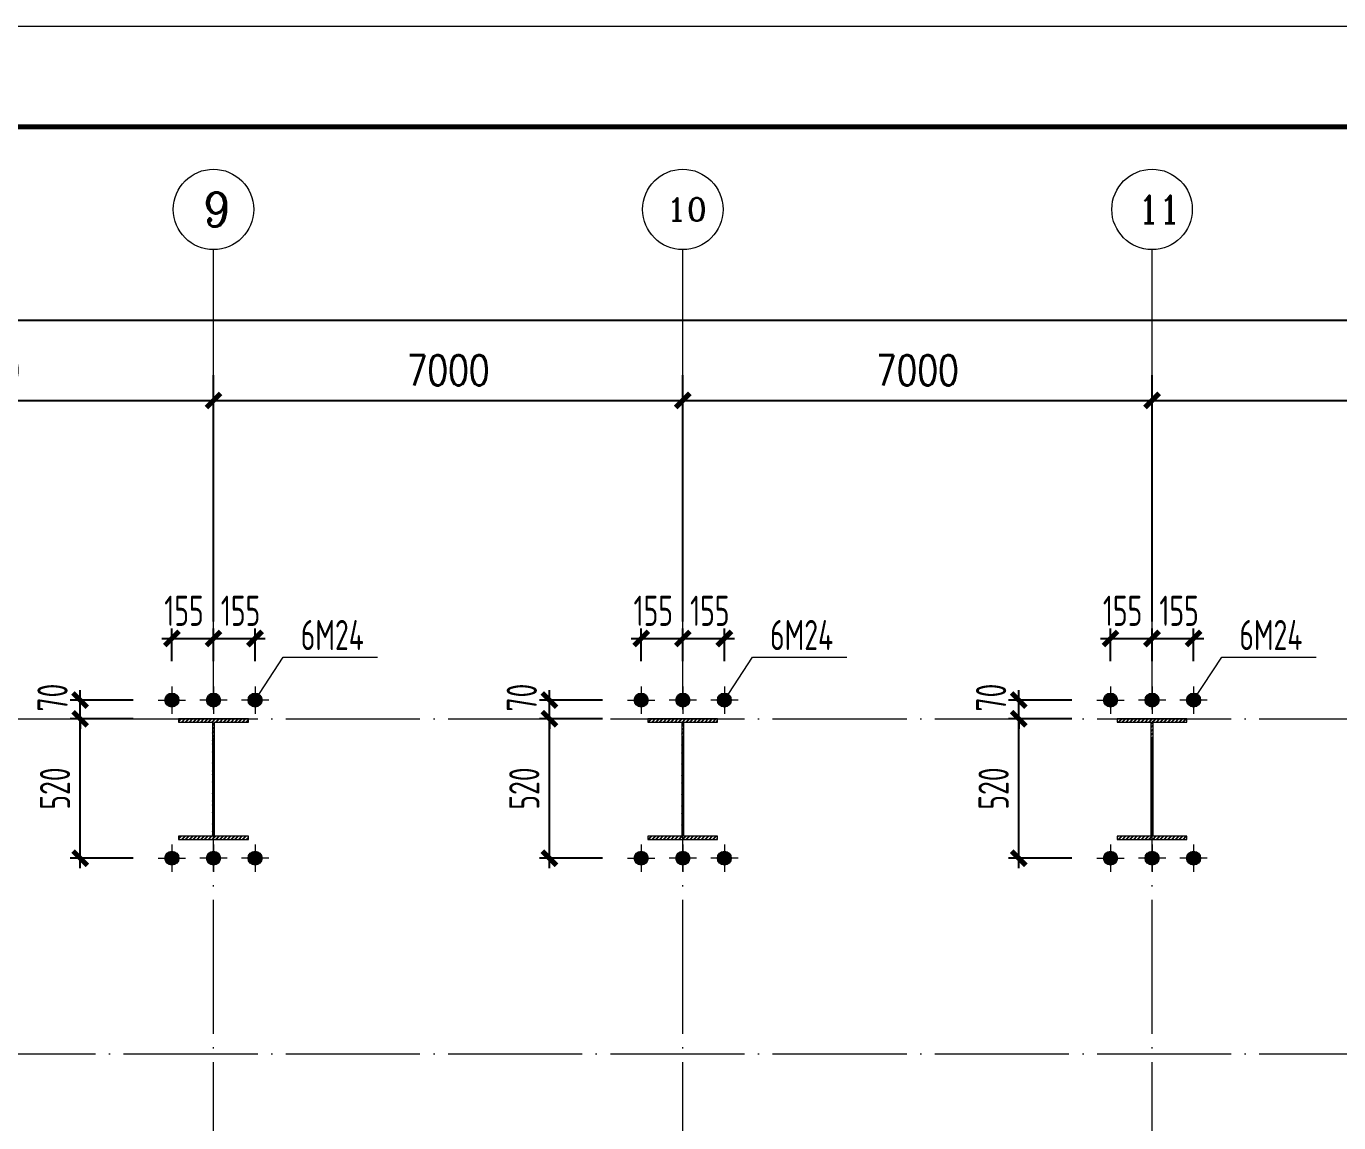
# Model space of a CAD drawing. Header units: millimetres. Extents: x 19781 to 898973, y -947928 to -267362.
# Drawn here: x 358173 to 377751, y -338049 to -321690 of the extents above; entities that cross this region are included whole.
import ezdxf
from ezdxf.enums import TextEntityAlignment as Align

# ---------------------------------------------------------------- set-up
doc = ezdxf.new("R2010")
doc.units = ezdxf.units.MM
doc.header["$LTSCALE"] = 100
doc.linetypes.add('CENTERX2', pattern=[101.599999, 63.5, -12.7, 12.7, -12.7])
doc.linetypes.add('DOTE', pattern=[2.42, 2, -0.2, 0.02, -0.2])
doc.layers.get('0').update_dxf_attribs({"lineweight": 18})
for name, color, linetype, lineweight in [('10', 7, 'Continuous', 18), ('11000', 4, 'Continuous', 18), ('AXIS', 3, 'Continuous', 18), ('AXIS_TEXT', 7, 'Continuous', 18), ('BORDER', 7, 'Continuous', 18), ('DIM', 3, 'Continuous', 18), ('DOTE', 1, 'DOTE', 18), ('数字', 3, 'Continuous', 20), ('轴线', 1, 'CENTERX2', 13), ('钢柱', 4, 'Continuous', 20)]:
    doc.layers.add(name, color=color, linetype=linetype, lineweight=lineweight)
doc.styles.add('_TCH_AXIS', font='complex.shx', dxfattribs={"bigfont": 'gbcbig.shx'})
doc.styles.add('COMPLEX', font='complex.shx', dxfattribs={"bigfont": 'gbcbig.shx'})
doc.styles.add('dim_font', font='simplex.shx', dxfattribs={"width": 0.8, "bigfont": 'gbcbig.shx'})
doc.styles.add('TSSD_REIN', font='tssdeng.shx', dxfattribs={"width": 0.7, "bigfont": 'hztxt.shx'})
doc.dimstyles.new('DIMN150', dxfattribs={"dimscale": 1.5, "dimtxt": 300, "dimasz": 1, "dimexe": 250, "dimexo": 300, "dimgap": 150, "dimtad": 1, "dimdec": 0, "dimzin": 0, "dimdsep": 46, "dimtxsty": 'dim_font', "dimblk": '_CAXARROW', "dimcen": 0.09, "dimdle": 2, "dimclrt": 7, "dimadec": 0, "dimazin": 0, "dimtfac": 1, "dimtdec": 0, "dimtix": 1, "dimtmove": 2, "dimatfit": 3, "dimfxl": 1, "dimtolj": 1, "dimtzin": 0, "dimarcsym": 0})
doc.dimstyles.new('TSSD_100_100', dxfattribs={"dimtxt": 300, "dimasz": 100, "dimexe": 100, "dimexo": 250, "dimgap": 100, "dimtad": 1, "dimdec": 0, "dimzin": 0, "dimdsep": 46, "dimtxsty": 'TSSD_REIN', "dimblk": 'ARCHTICK', "dimcen": 0, "dimdle": 100, "dimclrt": 7, "dimadec": 0, "dimazin": 0, "dimtfac": 1, "dimtdec": 0, "dimtix": 1, "dimtmove": 2, "dimatfit": 3, "dimfxl": 1, "dimtolj": 1, "dimtzin": 0, "dimarcsym": 0})
pattern_1 = [(45, (0, 0), (-28.2842712, 28.2842712), []), (45, (0, 10), (-28.2842712, 28.2842712), [])]

# ---------------------------------------------------------------- blocks, each defined once
blk = doc.blocks.new('_DIMX')
blk.add_line((-150, 0), (150, 0))
blk.add_lwpolyline([(-70, -70, 50, 50, 0), (70, 70, 50, 50, 0)], format="xyseb")
blk = doc.blocks.new('*X211')
at = {"layer": 'AXIS', "color": 0, "lineweight": -2, "transparency": 16777216}
for p, q in [((353966, -330573), (353966, -326898)), ((360966, -330573), (360966, -326898)), ((353968, -327273), (360965, -327273))]:
    blk.add_line(p, q, dxfattribs=at)
at = {"layer": 'AXIS', "color": 0, "lineweight": -2, "transparency": 16777216, "xscale": 1.5, "yscale": 1.5, "zscale": 1.5, "rotation": 180}
blk.add_blockref('_DIMX', (353966, -327273), dxfattribs=at)
at = {"layer": 'AXIS', "color": 0, "lineweight": -2, "transparency": 16777216, "xscale": 1.5, "yscale": 1.5, "zscale": 1.5}
blk.add_blockref('_DIMX', (360966, -327273), dxfattribs=at)
at = {"layer": 'AXIS', "color": 7, "transparency": 16777216, "insert": (357466, -326823), "char_height": 450, "width": 3805.71, "attachment_point": 5, "style": 'dim_font'}
blk.add_mtext('7000', dxfattribs=at)
blk = doc.blocks.new('_CAXARROW')
blk.add_hatch(color=0).paths.add_polyline_path([(0, 0), (-1, 0.125), (-1, -0.125)], flags=0)
blk = doc.blocks.new('*X212')
at = {"layer": 'AXIS', "color": 0, "lineweight": -2, "transparency": 16777216}
for p, q in [((360966, -330573), (360966, -326898)), ((367966, -330573), (367966, -326898)), ((360968, -327273), (367965, -327273))]:
    blk.add_line(p, q, dxfattribs=at)
at = {"layer": 'AXIS', "color": 0, "lineweight": -2, "transparency": 16777216, "xscale": 1.5, "yscale": 1.5, "zscale": 1.5, "rotation": 180}
blk.add_blockref('_DIMX', (360966, -327273), dxfattribs=at)
at = {"layer": 'AXIS', "color": 0, "lineweight": -2, "transparency": 16777216, "xscale": 1.5, "yscale": 1.5, "zscale": 1.5}
blk.add_blockref('_DIMX', (367966, -327273), dxfattribs=at)
at = {"layer": 'AXIS', "color": 7, "transparency": 16777216, "insert": (364466, -326823), "char_height": 450, "width": 3805.71, "attachment_point": 5, "style": 'dim_font'}
blk.add_mtext('7000', dxfattribs=at)
blk = doc.blocks.new('*X213')
at = {"layer": 'AXIS', "color": 0, "lineweight": -2, "transparency": 16777216}
for p, q in [((367966, -330573), (367966, -326898)), ((374966, -330573), (374966, -326898)), ((367968, -327273), (374965, -327273))]:
    blk.add_line(p, q, dxfattribs=at)
at = {"layer": 'AXIS', "color": 0, "lineweight": -2, "transparency": 16777216, "xscale": 1.5, "yscale": 1.5, "zscale": 1.5, "rotation": 180}
blk.add_blockref('_DIMX', (367966, -327273), dxfattribs=at)
at = {"layer": 'AXIS', "color": 0, "lineweight": -2, "transparency": 16777216, "xscale": 1.5, "yscale": 1.5, "zscale": 1.5}
blk.add_blockref('_DIMX', (374966, -327273), dxfattribs=at)
at = {"layer": 'AXIS', "color": 7, "transparency": 16777216, "insert": (371466, -326823), "char_height": 450, "width": 3805.71, "attachment_point": 5, "style": 'dim_font'}
blk.add_mtext('7000', dxfattribs=at)
blk = doc.blocks.new('*X214')
at = {"layer": 'AXIS', "color": 0, "lineweight": -2, "transparency": 16777216}
for p, q in [((374966, -330573), (374966, -326898)), ((381966, -330573), (381966, -326898)), ((374968, -327273), (381965, -327273))]:
    blk.add_line(p, q, dxfattribs=at)
at = {"layer": 'AXIS', "color": 0, "lineweight": -2, "transparency": 16777216, "xscale": 1.5, "yscale": 1.5, "zscale": 1.5, "rotation": 180}
blk.add_blockref('_DIMX', (374966, -327273), dxfattribs=at)
at = {"layer": 'AXIS', "color": 0, "lineweight": -2, "transparency": 16777216, "xscale": 1.5, "yscale": 1.5, "zscale": 1.5}
blk.add_blockref('_DIMX', (381966, -327273), dxfattribs=at)
at = {"layer": 'AXIS', "color": 7, "transparency": 16777216, "insert": (378466, -326823), "char_height": 450, "width": 3805.71, "attachment_point": 5, "style": 'dim_font'}
blk.add_mtext('7000', dxfattribs=at)
blk = doc.blocks.new('_AXISO')
blk.add_circle((0, 0), 0.5)
at = {"layer": 'AXIS_TEXT', "style": 'COMPLEX', "width": 1.04167}
blk.add_attdef('A', (-0.25, -0.28), '', height=0.56, dxfattribs=at)
blk = doc.blocks.new('*X219')
at = {"layer": 'AXIS', "color": 0, "lineweight": -2, "transparency": 16777216}
for p, q in [((304966, -330273), (304966, -325698)), ((402966, -330273), (402966, -325698)), ((304968, -326073), (402965, -326073))]:
    blk.add_line(p, q, dxfattribs=at)
at = {"layer": 'AXIS', "color": 0, "lineweight": -2, "transparency": 16777216, "xscale": 1.5, "yscale": 1.5, "zscale": 1.5, "rotation": 180}
blk.add_blockref('_DIMX', (304966, -326073), dxfattribs=at)
at = {"layer": 'AXIS', "color": 0, "lineweight": -2, "transparency": 16777216, "xscale": 1.5, "yscale": 1.5, "zscale": 1.5}
blk.add_blockref('_DIMX', (402966, -326073), dxfattribs=at)
at = {"layer": 'AXIS', "color": 7, "transparency": 16777216, "insert": (353966, -325623), "char_height": 450, "width": 4834.29, "attachment_point": 5, "style": 'dim_font'}
blk.add_mtext('98000', dxfattribs=at)
blk = doc.blocks.new('_ArchTick_0')
at = {"color": 0, "linetype": 'ByBlock'}
blk.add_lwpolyline([(-0.71, -0.71, 0.5, 0.5, 0), (0.71, 0.71, 0.5, 0.5, 0)], format="xyseb", dxfattribs=at)
blk = doc.blocks.new('*X337')
at = {"layer": 'DIM', "color": 0, "lineweight": -2, "ltscale": 100, "transparency": 16777216}
for p, q in [((360196, -330824), (361116, -330824)), ((360346, -331164), (360346, -330674)), ((360966, -331164), (360966, -330674))]:
    blk.add_line(p, q, dxfattribs=at)
at = {"layer": 'DIM', "color": 0, "lineweight": -2, "ltscale": 100, "transparency": 16777216, "xscale": 150, "yscale": 150, "zscale": 150, "rotation": 180}
blk.add_blockref('_ArchTick_0', (360346, -330824), dxfattribs=at)
at = {"layer": 'DIM', "color": 0, "lineweight": -2, "ltscale": 100, "transparency": 16777216, "xscale": 150, "yscale": 150, "zscale": 150}
blk.add_blockref('_ArchTick_0', (360966, -330824), dxfattribs=at)
at = {"layer": 'DIM', "color": 7, "ltscale": 100, "transparency": 16777216, "insert": (360526, -330411), "char_height": 450, "width": 2295, "attachment_point": 5, "style": 'TSSD_REIN'}
blk.add_mtext('155', dxfattribs=at)
blk = doc.blocks.new('_ARCHTICK')
at = {"color": 0, "linetype": 'ByBlock', "const_width": 0.5}
blk.add_lwpolyline([(-0.5, -0.5), (0.5, 0.5)], dxfattribs=at)
blk = doc.blocks.new('*X338')
at = {"layer": 'DIM', "color": 0, "lineweight": -2, "ltscale": 100, "transparency": 16777216}
for p, q in [((360816, -330824), (361736, -330824)), ((360966, -331164), (360966, -330674)), ((361586, -331164), (361586, -330674))]:
    blk.add_line(p, q, dxfattribs=at)
at = {"layer": 'DIM', "color": 0, "lineweight": -2, "ltscale": 100, "transparency": 16777216, "xscale": 150, "yscale": 150, "zscale": 150, "rotation": 180}
blk.add_blockref('_ArchTick_0', (360966, -330824), dxfattribs=at)
at = {"layer": 'DIM', "color": 0, "lineweight": -2, "ltscale": 100, "transparency": 16777216, "xscale": 150, "yscale": 150, "zscale": 150}
blk.add_blockref('_ArchTick_0', (361586, -330824), dxfattribs=at)
at = {"layer": 'DIM', "color": 7, "ltscale": 100, "transparency": 16777216, "insert": (361369, -330411), "char_height": 450, "width": 2295, "attachment_point": 5, "style": 'TSSD_REIN'}
blk.add_mtext('155', dxfattribs=at)
blk = doc.blocks.new('*X339')
at = {"layer": 'DIM', "color": 0, "lineweight": -2, "ltscale": 100, "transparency": 16777216}
for p, q in [((359767, -332023), (358827, -332023)), ((358977, -334253), (358977, -331873)), ((359767, -334103), (358827, -334103))]:
    blk.add_line(p, q, dxfattribs=at)
at = {"layer": 'DIM', "color": 0, "lineweight": -2, "ltscale": 100, "transparency": 16777216, "xscale": 150, "yscale": 150, "zscale": 150}
for p, rotation in [((358977, -332023), 90), ((358977, -334103), 270)]:
    blk.add_blockref('_ArchTick_0', p, dxfattribs=dict(at, rotation=rotation))
at = {"layer": 'DIM', "color": 7, "ltscale": 100, "transparency": 16777216, "insert": (358602, -333063), "char_height": 450, "width": 2430, "attachment_point": 5, "rotation": 90, "style": 'TSSD_REIN'}
blk.add_mtext('520', dxfattribs=at)
blk = doc.blocks.new('*X340')
at = {"layer": 'DIM', "color": 0, "lineweight": -2, "ltscale": 100, "transparency": 16777216}
for p, q in [((358977, -331743), (358977, -331593)), ((359767, -331743), (358827, -331743)), ((358977, -332023), (358977, -331743)), ((359767, -332023), (358827, -332023)), ((358977, -332023), (358977, -332173))]:
    blk.add_line(p, q, dxfattribs=at)
at = {"layer": 'DIM', "color": 0, "lineweight": -2, "ltscale": 100, "transparency": 16777216, "xscale": 150, "yscale": 150, "zscale": 150}
for p, rotation in [((358977, -331743), 270), ((358977, -332023), 90)]:
    blk.add_blockref('_ArchTick_0', p, dxfattribs=dict(at, rotation=rotation))
at = {"layer": 'DIM', "color": 7, "ltscale": 100, "transparency": 16777216, "insert": (358565, -331707), "char_height": 450, "width": 1530, "attachment_point": 5, "rotation": 90, "style": 'TSSD_REIN'}
blk.add_mtext('70', dxfattribs=at)
blk = doc.blocks.new('*X349')
at = {"layer": 'DIM', "color": 0, "lineweight": -2, "ltscale": 100, "transparency": 16777216}
for p, q in [((367196, -330824), (368116, -330824)), ((367346, -331164), (367346, -330674)), ((367966, -331164), (367966, -330674))]:
    blk.add_line(p, q, dxfattribs=at)
at = {"layer": 'DIM', "color": 0, "lineweight": -2, "ltscale": 100, "transparency": 16777216, "xscale": 150, "yscale": 150, "zscale": 150, "rotation": 180}
blk.add_blockref('_ArchTick_0', (367346, -330824), dxfattribs=at)
at = {"layer": 'DIM', "color": 0, "lineweight": -2, "ltscale": 100, "transparency": 16777216, "xscale": 150, "yscale": 150, "zscale": 150}
blk.add_blockref('_ArchTick_0', (367966, -330824), dxfattribs=at)
at = {"layer": 'DIM', "color": 7, "ltscale": 100, "transparency": 16777216, "insert": (367526, -330411), "char_height": 450, "width": 2295, "attachment_point": 5, "style": 'TSSD_REIN'}
blk.add_mtext('155', dxfattribs=at)
blk = doc.blocks.new('*X350')
at = {"layer": 'DIM', "color": 0, "lineweight": -2, "ltscale": 100, "transparency": 16777216}
for p, q in [((367816, -330824), (368736, -330824)), ((367966, -331164), (367966, -330674)), ((368586, -331164), (368586, -330674))]:
    blk.add_line(p, q, dxfattribs=at)
at = {"layer": 'DIM', "color": 0, "lineweight": -2, "ltscale": 100, "transparency": 16777216, "xscale": 150, "yscale": 150, "zscale": 150, "rotation": 180}
blk.add_blockref('_ArchTick_0', (367966, -330824), dxfattribs=at)
at = {"layer": 'DIM', "color": 0, "lineweight": -2, "ltscale": 100, "transparency": 16777216, "xscale": 150, "yscale": 150, "zscale": 150}
blk.add_blockref('_ArchTick_0', (368586, -330824), dxfattribs=at)
at = {"layer": 'DIM', "color": 7, "ltscale": 100, "transparency": 16777216, "insert": (368369, -330411), "char_height": 450, "width": 2295, "attachment_point": 5, "style": 'TSSD_REIN'}
blk.add_mtext('155', dxfattribs=at)
blk = doc.blocks.new('*X351')
at = {"layer": 'DIM', "color": 0, "lineweight": -2, "ltscale": 100, "transparency": 16777216}
for p, q in [((366767, -332023), (365827, -332023)), ((365977, -334253), (365977, -331873)), ((366767, -334103), (365827, -334103))]:
    blk.add_line(p, q, dxfattribs=at)
at = {"layer": 'DIM', "color": 0, "lineweight": -2, "ltscale": 100, "transparency": 16777216, "xscale": 150, "yscale": 150, "zscale": 150}
for p, rotation in [((365977, -332023), 90), ((365977, -334103), 270)]:
    blk.add_blockref('_ArchTick_0', p, dxfattribs=dict(at, rotation=rotation))
at = {"layer": 'DIM', "color": 7, "ltscale": 100, "transparency": 16777216, "insert": (365602, -333063), "char_height": 450, "width": 2430, "attachment_point": 5, "rotation": 90, "style": 'TSSD_REIN'}
blk.add_mtext('520', dxfattribs=at)
blk = doc.blocks.new('*X352')
at = {"layer": 'DIM', "color": 0, "lineweight": -2, "ltscale": 100, "transparency": 16777216}
for p, q in [((365977, -331743), (365977, -331593)), ((366767, -331743), (365827, -331743)), ((365977, -332023), (365977, -331743)), ((366767, -332023), (365827, -332023)), ((365977, -332023), (365977, -332173))]:
    blk.add_line(p, q, dxfattribs=at)
at = {"layer": 'DIM', "color": 0, "lineweight": -2, "ltscale": 100, "transparency": 16777216, "xscale": 150, "yscale": 150, "zscale": 150}
for p, rotation in [((365977, -331743), 270), ((365977, -332023), 90)]:
    blk.add_blockref('_ArchTick_0', p, dxfattribs=dict(at, rotation=rotation))
at = {"layer": 'DIM', "color": 7, "ltscale": 100, "transparency": 16777216, "insert": (365565, -331707), "char_height": 450, "width": 1530, "attachment_point": 5, "rotation": 90, "style": 'TSSD_REIN'}
blk.add_mtext('70', dxfattribs=at)
blk = doc.blocks.new('*X361')
at = {"layer": 'DIM', "color": 0, "lineweight": -2, "ltscale": 100, "transparency": 16777216}
for p, q in [((374196, -330824), (375116, -330824)), ((374346, -331164), (374346, -330674)), ((374966, -331164), (374966, -330674))]:
    blk.add_line(p, q, dxfattribs=at)
at = {"layer": 'DIM', "color": 0, "lineweight": -2, "ltscale": 100, "transparency": 16777216, "xscale": 150, "yscale": 150, "zscale": 150, "rotation": 180}
blk.add_blockref('_ArchTick_0', (374346, -330824), dxfattribs=at)
at = {"layer": 'DIM', "color": 0, "lineweight": -2, "ltscale": 100, "transparency": 16777216, "xscale": 150, "yscale": 150, "zscale": 150}
blk.add_blockref('_ArchTick_0', (374966, -330824), dxfattribs=at)
at = {"layer": 'DIM', "color": 7, "ltscale": 100, "transparency": 16777216, "insert": (374526, -330411), "char_height": 450, "width": 2295, "attachment_point": 5, "style": 'TSSD_REIN'}
blk.add_mtext('155', dxfattribs=at)
blk = doc.blocks.new('*X362')
at = {"layer": 'DIM', "color": 0, "lineweight": -2, "ltscale": 100, "transparency": 16777216}
for p, q in [((374816, -330824), (375736, -330824)), ((374966, -331164), (374966, -330674)), ((375586, -331164), (375586, -330674))]:
    blk.add_line(p, q, dxfattribs=at)
at = {"layer": 'DIM', "color": 0, "lineweight": -2, "ltscale": 100, "transparency": 16777216, "xscale": 150, "yscale": 150, "zscale": 150, "rotation": 180}
blk.add_blockref('_ArchTick_0', (374966, -330824), dxfattribs=at)
at = {"layer": 'DIM', "color": 0, "lineweight": -2, "ltscale": 100, "transparency": 16777216, "xscale": 150, "yscale": 150, "zscale": 150}
blk.add_blockref('_ArchTick_0', (375586, -330824), dxfattribs=at)
at = {"layer": 'DIM', "color": 7, "ltscale": 100, "transparency": 16777216, "insert": (375369, -330411), "char_height": 450, "width": 2295, "attachment_point": 5, "style": 'TSSD_REIN'}
blk.add_mtext('155', dxfattribs=at)
blk = doc.blocks.new('*X363')
at = {"layer": 'DIM', "color": 0, "lineweight": -2, "ltscale": 100, "transparency": 16777216}
for p, q in [((373767, -332023), (372827, -332023)), ((372977, -334253), (372977, -331873)), ((373767, -334103), (372827, -334103))]:
    blk.add_line(p, q, dxfattribs=at)
at = {"layer": 'DIM', "color": 0, "lineweight": -2, "ltscale": 100, "transparency": 16777216, "xscale": 150, "yscale": 150, "zscale": 150}
for p, rotation in [((372977, -332023), 90), ((372977, -334103), 270)]:
    blk.add_blockref('_ArchTick_0', p, dxfattribs=dict(at, rotation=rotation))
at = {"layer": 'DIM', "color": 7, "ltscale": 100, "transparency": 16777216, "insert": (372602, -333063), "char_height": 450, "width": 2430, "attachment_point": 5, "rotation": 90, "style": 'TSSD_REIN'}
blk.add_mtext('520', dxfattribs=at)
blk = doc.blocks.new('*X364')
at = {"layer": 'DIM', "color": 0, "lineweight": -2, "ltscale": 100, "transparency": 16777216}
for p, q in [((372977, -331743), (372977, -331593)), ((373767, -331743), (372827, -331743)), ((372977, -332023), (372977, -331743)), ((373767, -332023), (372827, -332023)), ((372977, -332023), (372977, -332173))]:
    blk.add_line(p, q, dxfattribs=at)
at = {"layer": 'DIM', "color": 0, "lineweight": -2, "ltscale": 100, "transparency": 16777216, "xscale": 150, "yscale": 150, "zscale": 150}
for p, rotation in [((372977, -331743), 270), ((372977, -332023), 90)]:
    blk.add_blockref('_ArchTick_0', p, dxfattribs=dict(at, rotation=rotation))
at = {"layer": 'DIM', "color": 7, "ltscale": 100, "transparency": 16777216, "insert": (372565, -331707), "char_height": 450, "width": 1530, "attachment_point": 5, "rotation": 90, "style": 'TSSD_REIN'}
blk.add_mtext('70', dxfattribs=at)

msp = doc.modelspace()

# ---------------------------------------------------------------- hatches: boundary and pattern name
h = msp.add_hatch(color=256)
edge = h.paths.add_edge_path(flags=0)
edge.add_arc((360346, -331743), 104, 0, 360)
h = msp.add_hatch(color=256)
edge = h.paths.add_edge_path(flags=0)
edge.add_arc((360966, -331743), 104, 0, 360)
h = msp.add_hatch(color=256)
edge = h.paths.add_edge_path(flags=0)
edge.add_arc((361586, -331743), 104, 0, 360)
h = msp.add_hatch(color=256)
edge = h.paths.add_edge_path(flags=0)
edge.add_arc((367346, -331743), 104, 0, 360)
h = msp.add_hatch(color=256)
edge = h.paths.add_edge_path(flags=0)
edge.add_arc((367966, -331743), 104, 0, 360)
h = msp.add_hatch(color=256)
edge = h.paths.add_edge_path(flags=0)
edge.add_arc((368586, -331743), 104, 0, 360)
h = msp.add_hatch(color=256)
edge = h.paths.add_edge_path(flags=0)
edge.add_arc((374346, -331743), 104, 0, 360)
h = msp.add_hatch(color=256)
edge = h.paths.add_edge_path(flags=0)
edge.add_arc((374966, -331743), 104, 0, 360)
h = msp.add_hatch(color=256)
edge = h.paths.add_edge_path(flags=0)
edge.add_arc((375586, -331743), 104, 0, 360)
h = msp.add_hatch(color=256)
edge = h.paths.add_edge_path(flags=0)
edge.add_arc((360346, -334103), 104, 0, 360)
h = msp.add_hatch(color=256)
edge = h.paths.add_edge_path(flags=0)
edge.add_arc((360966, -334103), 104, 0, 360)
h = msp.add_hatch(color=256)
edge = h.paths.add_edge_path(flags=0)
edge.add_arc((361586, -334103), 104, 0, 360)
h = msp.add_hatch(color=256)
edge = h.paths.add_edge_path(flags=0)
edge.add_arc((367346, -334103), 104, 0, 360)
h = msp.add_hatch(color=256)
edge = h.paths.add_edge_path(flags=0)
edge.add_arc((367966, -334103), 104, 0, 360)
h = msp.add_hatch(color=256)
edge = h.paths.add_edge_path(flags=0)
edge.add_arc((368586, -334103), 104, 0, 360)
h = msp.add_hatch(color=256)
edge = h.paths.add_edge_path(flags=0)
edge.add_arc((374346, -334103), 104, 0, 360)
h = msp.add_hatch(color=256)
edge = h.paths.add_edge_path(flags=0)
edge.add_arc((374966, -334103), 104, 0, 360)
h = msp.add_hatch(color=256)
edge = h.paths.add_edge_path(flags=0)
edge.add_arc((375586, -334103), 104, 0, 360)
at = {"layer": '10', "ltscale": 100}
h = msp.add_hatch(dxfattribs=at)
h.set_pattern_fill('金属', color=256, style=0, pattern_type=0)
h.set_pattern_definition(pattern_1)
h.paths.add_polyline_path([(360982, -332071), (361486, -332071), (361486, -332023), (360446, -332023), (360446, -332071), (360950, -332071), (360950, -333775), (360446, -333775), (360446, -333823), (361486, -333823), (361486, -333775), (360982, -333775)], flags=0)
h = msp.add_hatch(dxfattribs=at)
h.set_pattern_fill('金属', color=256, style=0, pattern_type=0)
h.set_pattern_definition(pattern_1)
h.paths.add_polyline_path([(367982, -332071), (368486, -332071), (368486, -332023), (367446, -332023), (367446, -332071), (367950, -332071), (367950, -333775), (367446, -333775), (367446, -333823), (368486, -333823), (368486, -333775), (367982, -333775)], flags=0)
h = msp.add_hatch(dxfattribs=at)
h.set_pattern_fill('金属', color=256, style=0, pattern_type=0)
h.set_pattern_definition(pattern_1)
h.paths.add_polyline_path([(374982, -332071), (375486, -332071), (375486, -332023), (374446, -332023), (374446, -332071), (374950, -332071), (374950, -333775), (374446, -333775), (374446, -333823), (375486, -333823), (375486, -333775), (374982, -333775)], flags=0)

# ---------------------------------------------------------------- linework, layer by layer
at = {"layer": '11000'}
for centre in [(360346, -331743), (360966, -331743), (361586, -331743), (367346, -331743), (367966, -331743), (368586, -331743), (374346, -331743), (374966, -331743), (375586, -331743), (360346, -334103), (360966, -334103), (361586, -334103), (367346, -334103), (367966, -334103), (368586, -334103), (374346, -334103), (374966, -334103), (375586, -334103)]:
    msp.add_circle(centre, 104, dxfattribs=at)
at = {"layer": 'AXIS'}
for p, q in [((360966, -331023), (360966, -325023)), ((367966, -331023), (367966, -325023)), ((374966, -331023), (374966, -325023))]:
    msp.add_line(p, q, dxfattribs=at)
at = {"layer": 'BORDER'}
msp.add_lwpolyline([(292042.79, -384690.47), (292042.79, -321690.47), (425692.79, -321690.47), (425692.79, -384690.47)], close=True, dxfattribs=at)
msp.add_lwpolyline([(295792.79, -383190.47, 75, 75, 0), (295792.79, -323190.47, 75, 75, 0), (424192.79, -323190.47, 75, 75, 0), (424192.79, -383190.47, 75, 75, 0)], format="xyseb", close=True, dxfattribs=at)
at = {"layer": 'DOTE', "linetype": 'DOTE', "ltscale": 10}
for p, q in [((360966, -373023), (360966, -331023)), ((367966, -373023), (367966, -331023)), ((374966, -373023), (374966, -331023)), ((303966, -332023), (403966, -332023)), ((303966, -337023), (403966, -337023))]:
    msp.add_line(p, q, dxfattribs=at)
at = {"layer": '数字', "ltscale": 100}
for p, q in [((361586, -331743), (362004.43, -331104.58)), ((362004.43, -331104.58), (363411.49, -331104.58)), ((368586, -331743), (369004.43, -331104.58)), ((369004.43, -331104.58), (370411.49, -331104.58)), ((375586, -331743), (376004.43, -331104.58)), ((376004.43, -331104.58), (377411.49, -331104.58))]:
    msp.add_line(p, q, dxfattribs=at)
at = {"layer": '轴线'}
for p, q in [((360346, -331539), (360346, -331947)), ((360966, -331539), (360966, -331947)), ((361586, -331539), (361586, -331947)), ((367346, -331539), (367346, -331947)), ((367966, -331539), (367966, -331947)), ((368586, -331539), (368586, -331947)), ((374346, -331539), (374346, -331947)), ((374966, -331539), (374966, -331947)), ((375586, -331539), (375586, -331947)), ((360142, -331743), (360550, -331743)), ((361170, -331743), (360762, -331743)), ((361790, -331743), (361382, -331743)), ((367142, -331743), (367550, -331743)), ((368170, -331743), (367762, -331743)), ((368790, -331743), (368382, -331743)), ((374142, -331743), (374550, -331743)), ((375170, -331743), (374762, -331743)), ((375790, -331743), (375382, -331743)), ((360346, -333899), (360346, -334307)), ((360966, -333899), (360966, -334307)), ((361586, -333899), (361586, -334307)), ((367346, -333899), (367346, -334307)), ((367966, -333899), (367966, -334307)), ((368586, -333899), (368586, -334307)), ((374346, -333899), (374346, -334307)), ((374966, -333899), (374966, -334307)), ((375586, -333899), (375586, -334307)), ((360142, -334103), (360550, -334103)), ((361170, -334103), (360762, -334103)), ((361790, -334103), (361382, -334103)), ((367142, -334103), (367550, -334103)), ((368170, -334103), (367762, -334103)), ((368790, -334103), (368382, -334103)), ((374142, -334103), (374550, -334103)), ((375170, -334103), (374762, -334103)), ((375790, -334103), (375382, -334103))]:
    msp.add_line(p, q, dxfattribs=at)
at = {"layer": '钢柱', "ltscale": 100}
for points in [[(360982, -332071), (361486, -332071), (361486, -332023), (360446, -332023), (360446, -332071), (360950, -332071), (360950, -333775), (360446, -333775), (360446, -333823), (361486, -333823), (361486, -333775), (360982, -333775)], [(367982, -332071), (368486, -332071), (368486, -332023), (367446, -332023), (367446, -332071), (367950, -332071), (367950, -333775), (367446, -333775), (367446, -333823), (368486, -333823), (368486, -333775), (367982, -333775)], [(374982, -332071), (375486, -332071), (375486, -332023), (374446, -332023), (374446, -332071), (374950, -332071), (374950, -333775), (374446, -333775), (374446, -333823), (375486, -333823), (375486, -333775), (374982, -333775)]]:
    msp.add_lwpolyline(points, close=True, dxfattribs=at)

# ---------------------------------------------------------------- block references
at = {"layer": 'AXIS'}
ref = msp.add_blockref('_AXISO', (360966, -324423), dxfattribs=dict(at, xscale=1200, yscale=1200, zscale=1200))
ref.add_attrib('A', '9', (360809.36, -324676.04), dxfattribs={"layer": 'AXIS_TEXT', "height": 506.08, "style": '_TCH_AXIS', "width": 0.928571})
ref = msp.add_blockref('_AXISO', (367966, -324423), dxfattribs=dict(at, xscale=1200, yscale=1200, zscale=1200))
ref.add_attrib('A', '10', (367722.57, -324593.4), dxfattribs={"layer": 'AXIS_TEXT', "height": 340.802, "style": '_TCH_AXIS', "width": 1.03448})
ref = msp.add_blockref('_AXISO', (374966, -324423), dxfattribs=dict(at, xscale=1200, yscale=1200, zscale=1200))
ref.add_attrib('A', '11', (374758.46, -324630.54), dxfattribs={"layer": 'AXIS_TEXT', "height": 415.091, "style": '_TCH_AXIS', "width": 0.875})

# ---------------------------------------------------------------- texts
at = {"layer": '数字', "ltscale": 100, "style": 'TSSD_REIN', "width": 0.7}
for p in [(362738.36, -330772.88), (369738.36, -330772.88), (376738.36, -330772.88)]:
    msp.add_text('6M24', height=450, dxfattribs=at).set_placement(p, align=Align.MIDDLE_CENTER)

# ---------------------------------------------------------------- dimensions: what is measured, and where the dimension line sits
at = {"layer": 'AXIS'}
for base, p1, p2, picture, middle in [((402966, -326073), (304966, -330723), (402966, -330723), '*X219', (353966, -325623)), ((360966, -327273), (353966, -331023), (360966, -331023), '*X211', (357466, -326823)), ((367966, -327273), (360966, -331023), (367966, -331023), '*X212', (364466, -326823)), ((374966, -327273), (367966, -331023), (374966, -331023), '*X213', (371466, -326823)), ((381966, -327273), (374966, -331023), (381966, -331023), '*X214', (378466, -326823))]:
    dim = msp.add_linear_dim(base=base, p1=p1, p2=p2, dimstyle='DIMN150', override={"dimsah": 1, "dimtzin": 0}, dxfattribs=at)
    dim.commit()
    dim.dimension.update_dxf_attribs({"geometry": picture, "text_midpoint": middle})
at = {"layer": 'DIM', "ltscale": 100}
for base, p1, p2, angle, text, picture, middle in [((360966, -330823.52), (360346, -331539), (360966, -331539), 0, '155', '*X337', (360525.64, -330411.02)), ((361586, -330823.52), (360966, -331539), (361586, -331539), 0, '155', '*X338', (361369.37, -330411.02)), ((367966, -330823.52), (367346, -331539), (367966, -331539), 0, '155', '*X349', (367525.64, -330411.02)), ((368586, -330823.52), (367966, -331539), (368586, -331539), 0, '155', '*X350', (368369.37, -330411.02)), ((374966, -330823.52), (374346, -331539), (374966, -331539), 0, '155', '*X361', (374525.64, -330411.02)), ((375586, -330823.52), (374966, -331539), (375586, -331539), 0, '155', '*X362', (375369.37, -330411.02)), ((358977.18, -331743), (360142, -332023), (360142, -331743), 90, '70', '*X340', (358564.68, -331707.36)), ((365977.18, -331743), (367142, -332023), (367142, -331743), 90, '70', '*X352', (365564.68, -331707.36)), ((372977.18, -331743), (374142, -332023), (374142, -331743), 90, '70', '*X364', (372564.68, -331707.36))]:
    dim = msp.add_linear_dim(base=base, p1=p1, p2=p2, angle=angle, text=text, dimstyle='TSSD_100_100', override={"dimscale": 1.5, "dimsah": 1}, dxfattribs=at)
    dim.commit()
    dim.dimension.update_dxf_attribs({"geometry": picture, "text_midpoint": middle, "dimtype": 160})
for base, p1, p2, picture, middle in [((358977.18, -332023), (360142, -334103), (360142, -332023), '*X339', (358602.18, -333063)), ((365977.18, -332023), (367142, -334103), (367142, -332023), '*X351', (365602.18, -333063)), ((372977.18, -332023), (374142, -334103), (374142, -332023), '*X363', (372602.18, -333063))]:
    dim = msp.add_linear_dim(base=base, p1=p1, p2=p2, angle=90, text='520', dimstyle='TSSD_100_100', override={"dimscale": 1.5, "dimsah": 1}, dxfattribs=at)
    dim.commit()
    dim.dimension.update_dxf_attribs({"geometry": picture, "text_midpoint": middle})

doc.saveas('drawing.dxf')
